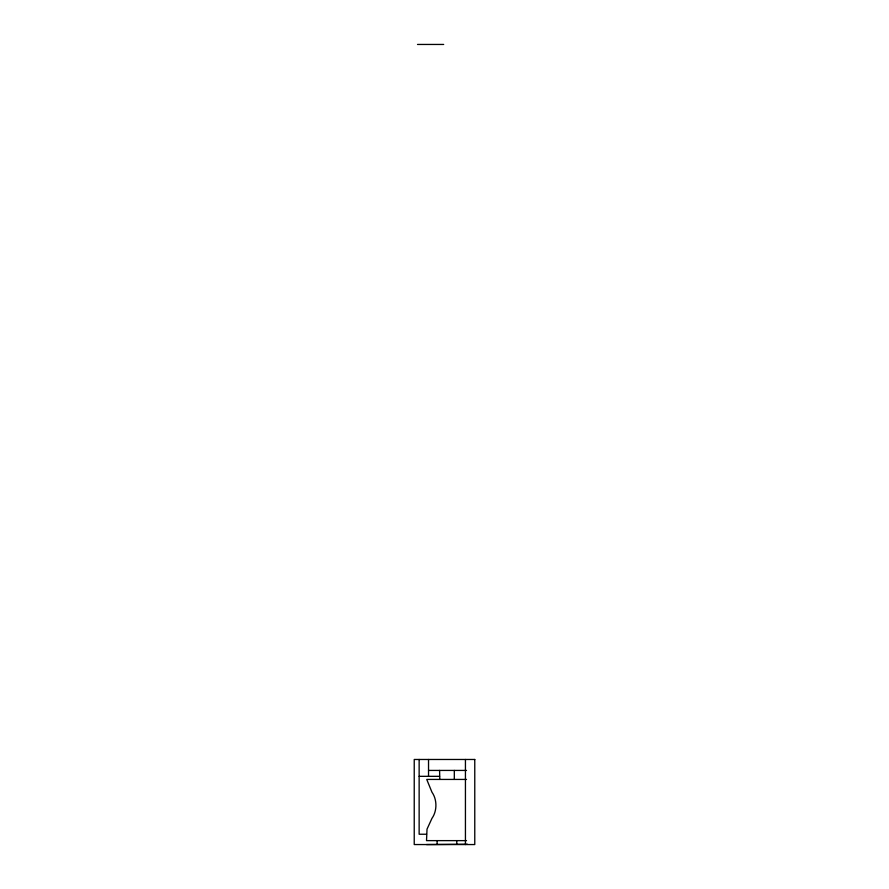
<?xml version="1.0" encoding="UTF-8"?>
<svg xmlns="http://www.w3.org/2000/svg" width="889" height="889" viewBox="0 0 889 889"><rect width="100%" height="100%" fill="white"/><g stroke="black" fill="none" stroke-linecap="round" stroke-linejoin="round"><path stroke-width="1.33" d="M417.508 44.45L443.678 44.45M428.531 770.43L466.503 770.43M419.141 776.33L439.588 776.33M466.503 779.431L426.742 779.431L431.976 792.232A19.225 14.824 -90 0 1 431.976 818.325L427.02 829.159L426.52 840.627L466.503 840.627M426.52 834.238L419.141 834.238L419.141 759.473M467.392 844.228L426.52 844.55M439.799 779.431L439.588 770.43M465.436 759.473L465.436 844.55M456.768 840.627L456.768 844.228M454.312 770.43L454.312 779.431M437.132 840.627L437.099 844.228M428.531 759.473L428.531 776.33M474.77 759.473L414.23 759.473L414.23 844.55L474.77 844.55L474.77 759.473"/></g></svg>
